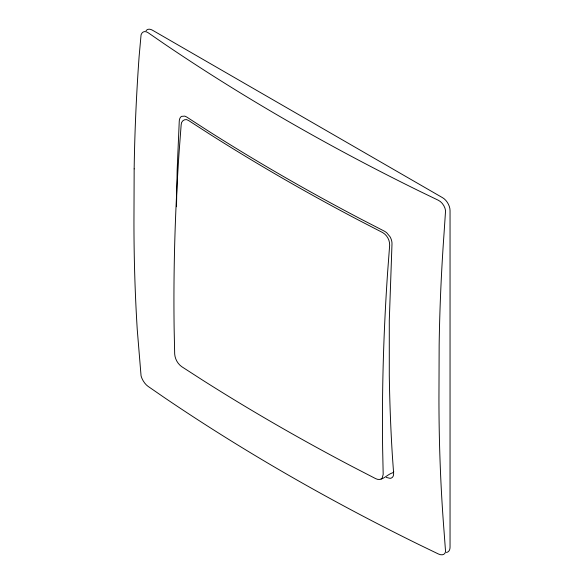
<?xml version="1.0" encoding="UTF-8"?>
<svg xmlns="http://www.w3.org/2000/svg" width="584" height="584" viewBox="0 0 584 584"><rect width="100%" height="100%" fill="white"/><g stroke="black" fill="none" stroke-linecap="round" stroke-linejoin="round"><path stroke-width="0.88" d="M176.507 206.743L177.164 169.937L179.251 121.231A10.41 5.913 66.5 0 1 181.573 116.362L184.792 116.121L186.617 116.983L207.838 130.699A2247.524 1297.597 0 0 0 360.839 219.029L384.593 231.286L386.593 232.629L389.988 236.688A10.41 6.782 59.4 0 1 391.988 244.054L389.287 320.499L389.287 375.278A1934.186 1116.71 -60 0 0 392.368 455.586L393.616 473.23A10.402 5.935 52.6 0 1 390.156 478.347L386.323 477.435M381.075 479.041L382.243 477.96L383.184 474.361L382.644 448.819A2166.45 1250.804 -60 0 1 387.63 272.159L389.659 245.236C389.813 240.177 387.068 235.111 382.666 232.578L359.35 220.526A2158.698 1204.31 1.6 0 1 209.415 133.962L188.632 120.552C185.34 117.873 180.916 120.939 181.157 124.859L179.127 151.782A2166.728 1250.965 -60 0 0 174.134 328.442L174.682 353.984C175.017 358.934 177.638 363.737 181.675 366.642L202.466 380.053A2158.698 1204.31 1.6 0 0 352.4 466.616L375.716 478.668C381.841 481.946 387.126 474.303 392.594 472.828A10.227 6.095 61.7 0 0 393.791 471.741M146.037 30.762A10.439 6.03 60 0 1 152.431 30.186L442.665 197.757A10.439 6.03 60 0 1 450.045 210.539L450.045 547.179A10.439 6.03 60 0 1 446.359 552.428M134.159 168.885L133.955 221.964A1931.945 1115.411 -60 0 0 137.247 329.537L141.065 375.884A10.373 4.847 59.7 0 0 148.088 386.382L164.52 397.711A2241.852 1294.319 0 0 0 418.706 544.456L438.321 553.946A10.373 5.898 51 0 0 445.563 551.683L444.096 531.871A1931.719 1115.279 -60 0 1 438.949 398.047L439.153 344.969A1931.726 1115.287 -60 0 1 444.096 232.717L445.563 210.634A10.373 7.037 60.4 0 0 438.321 200.261L418.706 190.778A2241.852 1294.319 0 0 1 164.52 44.026L148.088 32.697A10.373 5.986 69.1 0 0 141.065 34.836L139.102 56.633A1931.974 1115.433 -60 0 0 134.159 168.885"/></g></svg>
